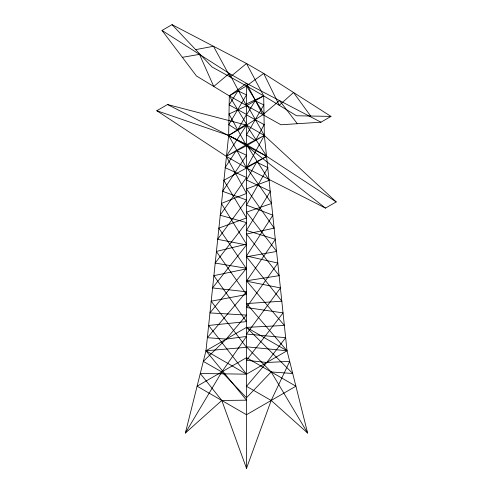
<?xml version="1.0" encoding="UTF-8"?>
<svg xmlns="http://www.w3.org/2000/svg" width="493" height="493" viewBox="0 0 493 493"><rect width="100%" height="100%" fill="white"/><g stroke="black" fill="none" stroke-linecap="round" stroke-linejoin="round"><path stroke-width="0.74" d="M156.792 110.722L226.262 156.318L246.5 168.002L325.479 208.108L336.208 201.92L264.34 135.439L246.5 125.136L167.521 104.528L156.792 110.722L228.66 135.439L246.5 144.634L269.246 180.321L246.5 188.93L274.237 228.16L246.5 234.033L279.192 275.649L246.5 280.788L284.387 325.454L246.5 327.383L205.969 350.782L246.5 400.18L221.801 400.458L185.362 433.051L205.969 350.782L228.66 135.439L229.307 95.882L246.5 83.348L320.949 122.202L330.982 116.41L263.693 73.426L246.5 63.498L172.051 24.65L162.018 30.443L196.467 75.996L229.307 95.882L280.942 124.766L320.949 122.202M336.208 201.92L266.738 156.318L246.5 167.189L271.655 203.455L246.5 212.15L276.665 251.448L246.5 256.773L281.854 301.198L246.5 303.577L287.031 350.782L246.5 374.181L200.281 373.497L221.801 400.458L246.5 468.35L271.199 400.458L289.687 361.394L266.762 362.478L246.5 360.303L283.081 312.907L246.5 307.533L277.879 263.065L246.5 256.003L272.882 215.207L246.5 205.1L267.921 167.62L256.619 162.16L246.5 179.988L270.392 191.302L246.5 230.441L275.402 239.315L246.5 281.176L280.474 287.924L246.5 334.026L285.663 337.693L266.762 362.478L246.5 386.327L271.199 400.458L307.638 433.051L287.031 350.782L264.34 135.439L263.693 95.882L246.5 63.498L230.188 76.976L213.487 46.274L195.666 49.639M185.362 433.051L221.801 371.938L246.5 336.46L226.238 339.079L207.337 337.693L246.5 291.788L212.526 287.924L246.5 244.947L217.598 239.315L246.5 199.973L222.608 191.302L246.5 155.252L236.381 150.476L225.079 167.62L246.5 177.511L220.118 215.207L246.5 222.633L215.121 263.065L246.5 268.309L209.919 312.907L246.5 315.076L226.238 339.079L203.313 361.394L221.801 371.938L246.5 397.752L271.199 371.938L292.719 373.497L246.5 327.383L287.031 350.782L246.5 346.807L271.199 371.938L307.638 433.051M325.479 208.108L246.5 145.737L228.986 114.049L246.5 105.804L263.693 95.882L296.533 115.763L330.982 116.41M182.348 57.33L199.474 54.366L213.752 86.46L229.307 73.426L246.5 83.348L262.812 114.783L279.513 100.578L297.334 123.718M167.521 104.528L246.5 144.634L266.738 156.318L246.5 168.002L223.754 180.321L246.5 217.98L218.763 228.16L246.5 268.87L213.808 275.649L246.5 321.609L208.613 325.454L246.5 374.181L205.969 350.782L246.5 347.325L211.146 301.198L246.5 294.518L216.335 251.448L246.5 244.177L221.345 203.455L246.5 193.453L226.262 156.318L246.5 125.136L264.014 114.049L246.5 85.955L212.058 66.993L172.051 24.65M162.018 30.443L229.307 73.426L246.5 105.804M310.652 116.028L293.526 92.487L279.248 105.299L263.693 73.426L246.5 85.955L229.307 95.882L246.5 124.162L228.66 135.439L246.5 168.002L264.34 135.439L246.5 103.937L263.693 95.882L246.5 85.955L246.5 468.35M264.168 124.643L255.423 140.585L246.494 134.848L263.841 104.88L255.097 100.843L246.5 114.887L264.168 124.643M246.506 114.444L237.577 130.288L228.832 124.649L246.5 94.866L237.903 90.915L229.159 104.88L246.506 114.444M246.5 125.136L228.66 135.439L246.5 145.737L266.738 156.318L246.5 125.136M246.5 144.634L226.262 156.318L246.5 145.737L264.34 135.439L246.5 144.634M246.5 357.678L197.095 386.198L246.5 414.724L295.905 386.198L246.5 357.678"/></g></svg>
